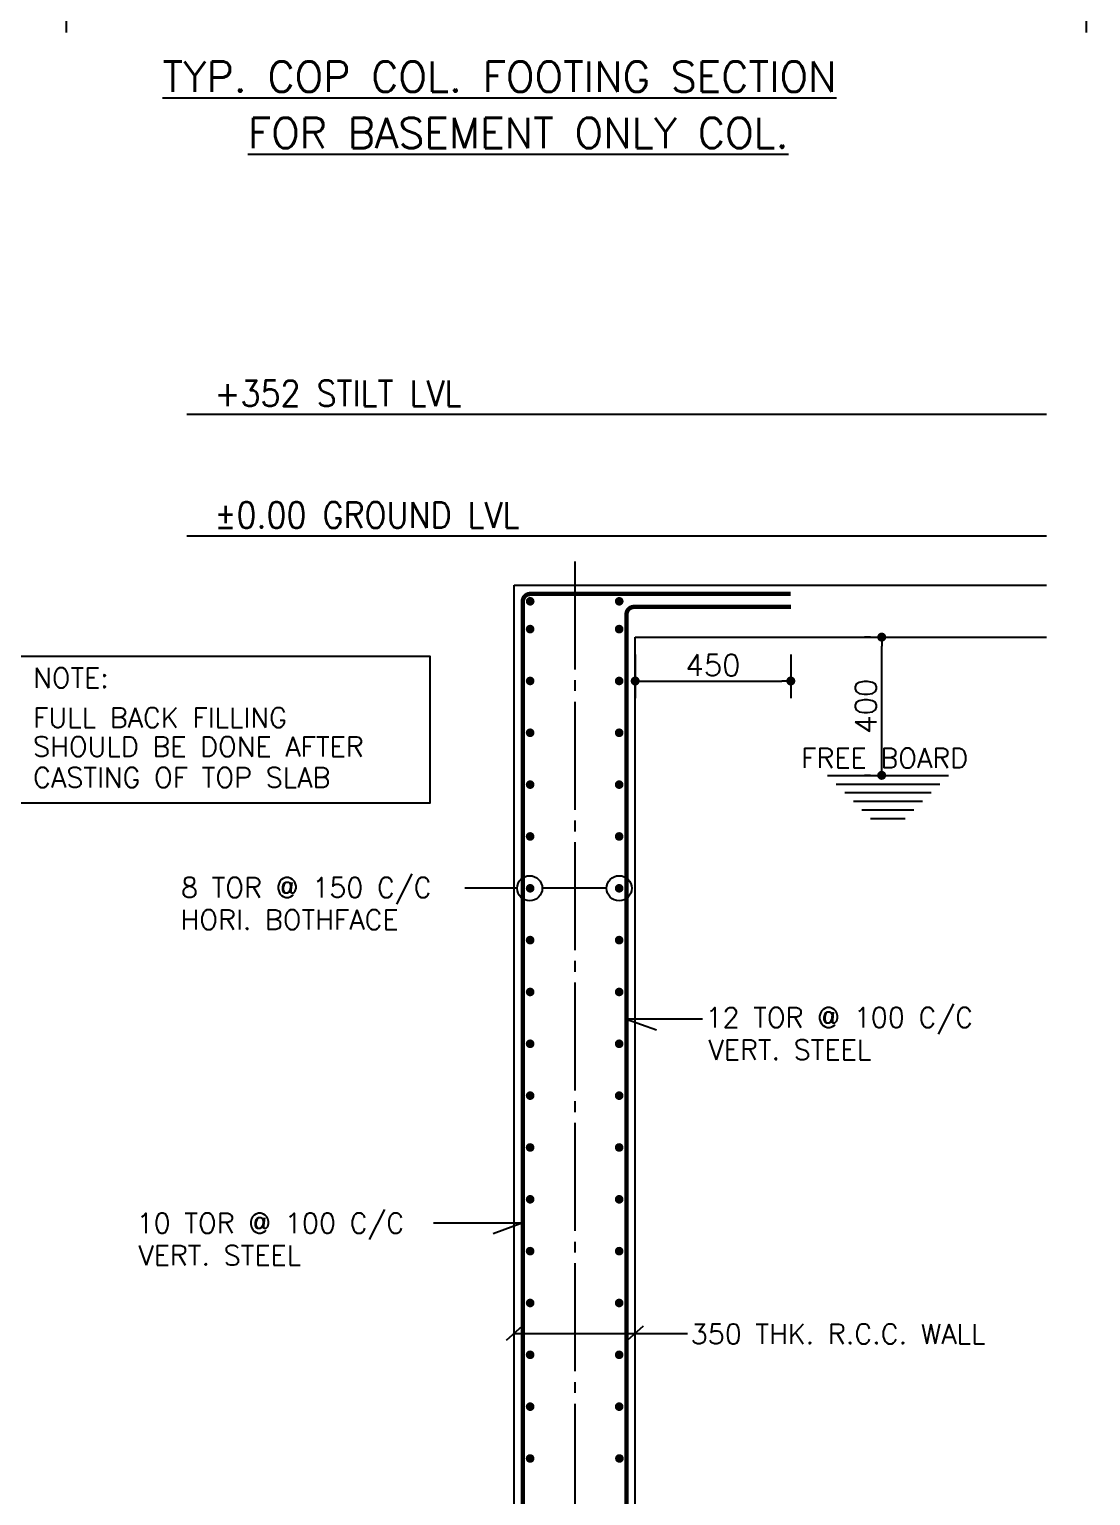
# Model space of a CAD drawing. Extents: x -200722 to 834823, y -494970 to 88783.
# Drawn here: x 502267 to 514545, y -166420 to -149447 of the extents above; entities that cross this region are included whole.
import ezdxf

# ---------------------------------------------------------------- set-up
doc = ezdxf.new("R2010")
doc.units = 0
doc.header["$LTSCALE"] = 100
doc.header["$MEASUREMENT"] = 0
doc.header["$PDMODE"] = 34
doc.linetypes.add('ACAD_ISO04W100', pattern=[30, 24, -3, 0, -3])
doc.linetypes.add('CL', pattern=[3.25, 2.5, -0.25, 0.25, -0.25])
doc.layers.get('0').update_dxf_attribs({"linetype": 'CONTINUOUS'})
doc.layers.get('DEFPOINTS').update_dxf_attribs({"linetype": 'CONTINUOUS'})
for name, color, linetype in [('5', 4, 'CONTINUOUS'), ('A-Grid', 5, 'ACAD_ISO04W100'), ('BEAM', 4, 'CONTINUOUS'), ('STEEL', 6, 'CONTINUOUS'), ('TEXT', 2, 'CONTINUOUS')]:
    doc.layers.add(name, color=color, linetype=linetype)
doc.styles.add('ROMANS', font='romans.shx')
doc.styles.get("Standard").update_dxf_attribs({"font": 'simplex.shx'})
doc.dimstyles.new('STANDARD$0', dxfattribs={"dimtxt": 2.5, "dimasz": 2.5, "dimexe": 2, "dimexo": 0.7, "dimgap": 0.9, "dimtad": 1, "dimdec": 0, "dimdsep": 46, "dimtxsty": 'ROMANS', "dimcen": 0.09, "dimclrd": 4, "dimclre": 4, "dimclrt": 3, "dimadec": 0, "dimazin": 0, "dimtfac": 1, "dimtdec": 0, "dimtmove": 0, "dimatfit": 3, "dimfxl": 1, "dimtolj": 1, "dimtzin": 0, "dimarcsym": 0})

# ---------------------------------------------------------------- blocks, each defined once
blk = doc.blocks.new('DOT')
at = {"color": 0, "linetype": 'ByBlock'}
blk.add_line((-0.5, 0), (-1, 0), dxfattribs=at)
at = {"color": 0, "linetype": 'ByBlock', "const_width": 0.5}
blk.add_lwpolyline([(-0.25, 0, 1), (0.25, 0, 1)], format="xyb", close=True, dxfattribs=at)
blk = doc.blocks.new('*D1286')
at = {"layer": 'BEAM', "color": 0, "lineweight": -2, "transparency": 16777216}
for p, q in [((502693, -148084), (502693, -149483)), ((514493, -148084), (514493, -149483)), ((502797, -149283), (514389, -149283))]:
    blk.add_line(p, q, dxfattribs=at)
at = {"layer": 'DEFPOINTS', "color": 0, "lineweight": -3, "transparency": 16777216}
for p in [(502693, -147884), (514493, -147884), (514493, -149283)]:
    blk.add_point(p, dxfattribs=at)
at = {"layer": 'BEAM', "color": 0, "lineweight": -2, "transparency": 16777216, "xscale": 104, "yscale": 104, "zscale": 104, "rotation": 180}
blk.add_blockref('DOT', (502693, -149283), dxfattribs=at)
at = {"layer": 'BEAM', "color": 0, "lineweight": -2, "transparency": 16777216, "xscale": 104, "yscale": 104, "zscale": 104}
blk.add_blockref('DOT', (514493, -149283), dxfattribs=at)
at = {"layer": 'BEAM', "color": 0, "transparency": 16777216, "insert": (508593, -149099), "char_height": 248, "attachment_point": 5}
blk.add_mtext('\\A1;{\\W1;EXECAVATION & P.C.C. SIZE}', dxfattribs=at)
blk = doc.blocks.new('_DOT')
at = {"color": 0, "linetype": 'ByBlock'}
blk.add_line((-0.5, 0), (-1, 0), dxfattribs=at)
at = {"color": 0, "linetype": 'ByBlock', "const_width": 0.5}
blk.add_lwpolyline([(-0.25, 0, 1), (0.25, 0, 1)], format="xyb", close=True, dxfattribs=at)
blk = doc.blocks.new('*D1287')
at = {"layer": 'BEAM', "color": 0, "lineweight": -2, "transparency": 16777216}
for p, q in [((502993, -148084), (502993, -148950)), ((514193, -148084), (514193, -148950)), ((503097, -148750), (514089, -148750))]:
    blk.add_line(p, q, dxfattribs=at)
at = {"layer": 'DEFPOINTS', "color": 0, "lineweight": -3, "transparency": 16777216}
for p in [(502993, -147884), (514193, -147884), (514193, -148750)]:
    blk.add_point(p, dxfattribs=at)
at = {"layer": 'BEAM', "color": 0, "lineweight": -2, "transparency": 16777216, "xscale": 104, "yscale": 104, "zscale": 104, "rotation": 180}
blk.add_blockref('DOT', (502993, -148750), dxfattribs=at)
at = {"layer": 'BEAM', "color": 0, "lineweight": -2, "transparency": 16777216, "xscale": 104, "yscale": 104, "zscale": 104}
blk.add_blockref('DOT', (514193, -148750), dxfattribs=at)
at = {"layer": 'BEAM', "color": 0, "transparency": 16777216, "insert": (508593, -148501), "char_height": 248, "attachment_point": 5}
blk.add_mtext('\\A1;{\\W1;R.C.C. SIZE  B( X L )}', dxfattribs=at)
blk = doc.blocks.new('*D1309')
at = {"layer": 'BEAM', "color": 0, "lineweight": -2, "transparency": 16777216}
for p, q in [((509276, -156682), (509276, -157190)), ((511076, -156682), (511076, -157190)), ((509380, -156990), (510972, -156990))]:
    blk.add_line(p, q, dxfattribs=at)
at = {"layer": 'DEFPOINTS', "color": 0, "lineweight": -3, "transparency": 16777216}
for p in [(509276, -156482, 10968), (511076, -156482, 10968), (511076, -156990)]:
    blk.add_point(p, dxfattribs=at)
at = {"layer": 'BEAM', "color": 0, "lineweight": -2, "transparency": 16777216, "xscale": 104, "yscale": 104, "zscale": 104, "rotation": 180}
blk.add_blockref('DOT', (509276, -156990), dxfattribs=at)
at = {"layer": 'BEAM', "color": 0, "lineweight": -2, "transparency": 16777216, "xscale": 104, "yscale": 104, "zscale": 104}
blk.add_blockref('DOT', (511076, -156990), dxfattribs=at)
at = {"layer": 'BEAM', "color": 0, "transparency": 16777216, "insert": (510176, -156806), "char_height": 248, "attachment_point": 5}
blk.add_mtext('\\A1;450', dxfattribs=at)
blk = doc.blocks.new('*D1848')
at = {"layer": 'BEAM', "color": 0, "lineweight": -2, "transparency": 16777216}
for p, q in [((512000, -156482), (511928, -156482)), ((512128, -157978), (512128, -156586)), ((512000, -158082), (511928, -158082))]:
    blk.add_line(p, q, dxfattribs=at)
at = {"layer": 'DEFPOINTS', "color": 0, "lineweight": -3, "transparency": 16777216}
for p in [(512128, -156482), (512200, -156482, 24647), (512200, -158082, 24647)]:
    blk.add_point(p, dxfattribs=at)
at = {"layer": 'BEAM', "color": 0, "lineweight": -2, "transparency": 16777216, "xscale": 104, "yscale": 104, "zscale": 104}
for p, rotation in [((512128, -156482), 90), ((512128, -158082), 270)]:
    blk.add_blockref('DOT', p, dxfattribs=dict(at, rotation=rotation))
at = {"layer": 'BEAM', "color": 0, "transparency": 16777216, "insert": (511944, -157282), "char_height": 248, "attachment_point": 5, "rotation": 90}
blk.add_mtext('\\A1;400', dxfattribs=at)

msp = doc.modelspace()

# ---------------------------------------------------------------- linework, layer by layer
at = {"color": 18, "ltscale": 0.4, "true_color": 0x000000}
for p, q in [((514034.1, -153906.4, -2799.1), (504089.5, -153906.4, -2799.1)), ((514034.1, -155314.4, -2799.1), (504089.5, -155314.4, -2799.1))]:
    msp.add_line(p, q, dxfattribs=at)
at = {"layer": '5', "color": 18, "lineweight": -3, "ltscale": 0.4, "true_color": 0x000000}
for p, q in [((507876.2, -176690.4, -25012.4), (507876.2, -155882.4, 16256.7)), ((507876.2, -155882.4, 1619), (514034.1, -155882.4, 30428.8)), ((509276.2, -156482.4, 8169), (514034.1, -156482.4, 30428.8)), ((509276.2, -172890.4, -4300.8), (509276.2, -156482.4, 8169))]:
    msp.add_line(p, q, dxfattribs=at)
at = {"layer": '5', "color": 8, "lineweight": -3, "ltscale": 0.4}
for p, q in [((511499.9, -158082.4, 18572.7), (512899.9, -158082.4, 25122.6)), ((511599.9, -158182.4, 19040.6), (512799.9, -158182.4, 24654.8)), ((511699.9, -158282.4, 19508.4), (512699.9, -158282.4, 24186.9)), ((511799.9, -158382.4, 19976.3), (512599.9, -158382.4, 23719.1)), ((511899.9, -158482.4, 20444.1), (512499.9, -158482.4, 23251.2)), ((511999.9, -158582.4, 20444.1), (512399.9, -158582.4, 23251.2))]:
    msp.add_line(p, q, dxfattribs=at)
at = {"layer": 'A-Grid', "color": 8, "linetype": 'CL', "ltscale": 5, "elevation": -2799.1}
msp.add_lwpolyline([(508576.2, -155605.2), (508576.2, -181580.6)], dxfattribs=at)
at = {"layer": 'STEEL', "color": 18, "lineweight": -3, "ltscale": 0.4, "true_color": 0x000000, "const_width": 50.8}
for points, elevation in [([(511076.2, -155982.4), (508061.2, -155982.4, 0.4142136), (507976.2, -156067.4), (507976.2, -178790.5), (509776.2, -178790.5)], -2833), ([(511080, -156132.4), (509261.2, -156132.4, 0.4142136), (509176.2, -156217.4), (509176.2, -178681), (507376.2, -178681)], -2799.1)]:
    msp.add_lwpolyline(points, format="xyb", dxfattribs=dict(at, elevation=elevation))
at = {"layer": 'STEEL', "color": 18, "lineweight": -3, "ltscale": 0.4, "true_color": 0x000000, "const_width": 50}
for points, elevation in [([(508086.2, -156067.4, 1), (508036.2, -156067.4, 1)], -2833), ([(509066.2, -156067.4, -1), (509116.2, -156067.4, -1)], -2799.1), ([(508085.5, -156389.3, 1), (508035.5, -156389.3, 1)], -2799.1), ([(509065.5, -156389.3, -1), (509115.5, -156389.3, -1)], -2765.2), ([(508085.5, -156989.3, 1), (508035.5, -156989.3, 1)], -2799.1), ([(509065.5, -156989.3, -1), (509115.5, -156989.3, -1)], -2765.2), ([(508085.5, -157589.3, 1), (508035.5, -157589.3, 1)], -2799.1), ([(509065.5, -157589.3, -1), (509115.5, -157589.3, -1)], -2765.2), ([(508085.5, -158189.3, 1), (508035.5, -158189.3, 1)], -2799.1), ([(509065.5, -158189.3, -1), (509115.5, -158189.3, -1)], -2765.2), ([(508085.5, -158789.3, 1), (508035.5, -158789.3, 1)], -2799.1), ([(509065.5, -158789.3, -1), (509115.5, -158789.3, -1)], -2765.2), ([(508085.5, -159389.3, 1), (508035.5, -159389.3, 1)], -2799.1), ([(509065.5, -159389.3, -1), (509115.5, -159389.3, -1)], -2765.2), ([(508085.5, -159989.3, 1), (508035.5, -159989.3, 1)], -2799.1), ([(509065.5, -159989.3, -1), (509115.5, -159989.3, -1)], -2765.2), ([(508085.5, -160589.3, 1), (508035.5, -160589.3, 1)], -2799.1), ([(509065.5, -160589.3, -1), (509115.5, -160589.3, -1)], -2765.2), ([(508085.5, -161189.3, 1), (508035.5, -161189.3, 1)], -2799.1), ([(509065.5, -161189.3, -1), (509115.5, -161189.3, -1)], -2765.2), ([(508085.5, -161789.3, 1), (508035.5, -161789.3, 1)], -2799.1), ([(509065.5, -161789.3, -1), (509115.5, -161789.3, -1)], -2765.2), ([(508085.5, -162389.3, 1), (508035.5, -162389.3, 1)], -2799.1), ([(509065.5, -162389.3, -1), (509115.5, -162389.3, -1)], -2765.2), ([(508085.5, -162989.3, 1), (508035.5, -162989.3, 1)], -2799.1), ([(509065.5, -162989.3, -1), (509115.5, -162989.3, -1)], -2765.2), ([(508085.5, -163589.3, 1), (508035.5, -163589.3, 1)], -2799.1), ([(509065.5, -163589.3, -1), (509115.5, -163589.3, -1)], -2765.2), ([(508085.5, -164189.3, 1), (508035.5, -164189.3, 1)], -2799.1), ([(509065.5, -164189.3, -1), (509115.5, -164189.3, -1)], -2765.2), ([(508085.5, -164789.3, 1), (508035.5, -164789.3, 1)], -2799.1), ([(509065.5, -164789.3, -1), (509115.5, -164789.3, -1)], -2765.2), ([(508085.5, -165389.3, 1), (508035.5, -165389.3, 1)], -2799.1), ([(509065.5, -165389.3, -1), (509115.5, -165389.3, -1)], -2765.2), ([(508035.5, -165989.3, -1), (508085.5, -165989.3, -1)], -2799.1), ([(509068.6, -165989.3, -1), (509118.6, -165989.3, -1)], -2799.1)]:
    msp.add_lwpolyline(points, format="xyb", close=True, dxfattribs=dict(at, elevation=elevation))
at = {"layer": 'TEXT', "color": 18, "true_color": 0x000000}
for p, q in [((507910.2, -159389.3, -2799.1), (507303.9, -159389.3, -2799.1)), ((508944.9, -159389.3, -2765.2), (508201.3, -159389.3, -2765.2)), ((510056.3, -160903, -2799.1), (509176.2, -160903, -2799.1)), ((509176.2, -160903, -2799.1), (509521.4, -161028.2, -2799.1)), ((506942.8, -163262.5, -2833), (507976.2, -163262.5, -2833)), ((507976.2, -163262.5, -2833), (507631, -163387.7, -2833)), ((507969.1, -164458.8, -2833), (507783.5, -164624.6, -2833)), ((509369.1, -164458.8, -2799.1), (509183.5, -164624.6, -2799.1)), ((507876.2, -164541.8, -2799.1), (509879.8, -164541.8, -2799.1))]:
    msp.add_line(p, q, dxfattribs=at)
msp.add_lwpolyline([(502057.7, -156704.2), (506899, -156704.2), (506899, -158404.1), (502057.7, -158404.1)], close=True, dxfattribs=at)
for centre in [(508055.7, -159389.3, -2799.1), (509090.5, -159389.3, -2765.2)]:
    msp.add_circle(centre, 145.5, dxfattribs=at)

# ---------------------------------------------------------------- texts
for s, height, p in [('%%UTYP. COP COL. FOOTING SECTION', 350, (503806.5, -150169.6)), ('%%UFOR BASEMENT ONLY COL.', 350, (504795.4, -150820.5)), ('NOTE:', 230, (502309.4, -157069.3)), ('FULL BACK FILLING', 230, (502309.4, -157529)), ('SHOULD BE DONE AFTER', 230, (502309.4, -157864.5)), ('FREE BOARD', 230, (511195.2, -157996.7, -2799.1)), ('CASTING OF TOP SLAB', 230, (502309.4, -158222)), ('8 TOR @ 150 C/C', 230, (504021.5, -159495.9, -10245.7)), ('HORI. BOTHFACE', 230, (504016.1, -159867.4, -10245.7)), ('12 TOR @ 100 C/C', 230, (510089.2, -160999.6, -2799.1)), ('VERT. STEEL', 230, (510123.6, -161373.4, -2799.1)), ('10 TOR @ 100 C/C', 230, (503507.5, -163379.3, -2833)), ('VERT. STEEL', 230, (503528.2, -163753.1, -2833)), ('350 THK. R.C.C. WALL', 230, (509918.3, -164663.2, -2799.1))]:
    msp.add_text(s, height=height, dxfattribs=at).set_placement(p)
at = {"layer": 'TEXT', "color": 18, "true_color": 0x000000, "width": 0.9}
for s, p in [('+352 STILT LVL ', (504407.8, -153810.6, 6014.5)), ('%%P0.00 GROUND LVL ', (504407.8, -155218.6, 6014.5))]:
    msp.add_text(s, height=300, dxfattribs=at).set_placement(p)

# ---------------------------------------------------------------- dimensions: what is measured, and where the dimension line sits
at = {"layer": 'BEAM', "color": 18, "true_color": 0x000000}
for base, p1, p2, text, picture, middle in [((514193.5, -148750.2), (502993.5, -147884.3), (514193.5, -147884.3), '{\\W1;R.C.C. SIZE  B( X L )}', '*D1287', (508593.5, -148501.2)), ((514493.5, -149282.9), (502693.5, -147884.3), (514493.5, -147884.3), '{\\W1;EXECAVATION & P.C.C. SIZE}', '*D1286', (508593.5, -149098.9))]:
    dim = msp.add_linear_dim(base=base, p1=p1, p2=p2, text=text, dimstyle='STANDARD$0', override={"dimscale": 8, "dimtxt": 31, "dimasz": 13, "dimexe": 25, "dimexo": 25, "dimgap": 7.5, "dimlfac": 0.25, "dimzin": 3, "dimtxsty": 'Standard', "dimblk": 'DOT', "dimcen": 3, "dimdle": 4, "dimclrd": 0, "dimclre": 0, "dimclrt": 0, "dimtmove": 2, "dimldrblk": 'DOT', "dimtzin": 3}, dxfattribs=at)
    dim.commit()
    dim.dimension.update_dxf_attribs({"geometry": picture, "text_midpoint": middle})
dim = msp.add_linear_dim(base=(511076.2, -156989.5, -2799.1), p1=(509276.2, -156482.4, 8169), p2=(511076.2, -156482.4, 8169), dimstyle='STANDARD$0', override={"dimscale": 8, "dimtxt": 31, "dimasz": 13, "dimexe": 25, "dimexo": 25, "dimgap": 7.5, "dimlfac": 0.25, "dimzin": 3, "dimtxsty": 'Standard', "dimblk": 'DOT', "dimcen": 3, "dimdle": 4, "dimclrd": 0, "dimclre": 0, "dimclrt": 0, "dimtmove": 2, "dimldrblk": 'DOT', "dimtzin": 3}, dxfattribs=at)
dim.commit()
dim.dimension.update_dxf_attribs({"geometry": '*D1309', "text_midpoint": (510176.2, -156805.5, -2799.1)})
dim = msp.add_linear_dim(base=(512127.6, -156482.4, -2799.1), p1=(512199.9, -158082.4, 21847.7), p2=(512199.9, -156482.4, 21847.7), angle=90, dimstyle='STANDARD$0', override={"dimscale": 8, "dimtxt": 31, "dimasz": 13, "dimexe": 25, "dimexo": 25, "dimgap": 7.5, "dimlfac": 0.25, "dimzin": 3, "dimtxsty": 'Standard', "dimblk": 'DOT', "dimcen": 3, "dimdle": 4, "dimclrd": 0, "dimclre": 0, "dimclrt": 0, "dimtmove": 2, "dimldrblk": 'DOT', "dimtzin": 3}, dxfattribs=at)
dim.commit()
dim.dimension.update_dxf_attribs({"geometry": '*D1848', "text_midpoint": (511943.6, -157282.4, -2799.1)})

doc.saveas('drawing.dxf')
